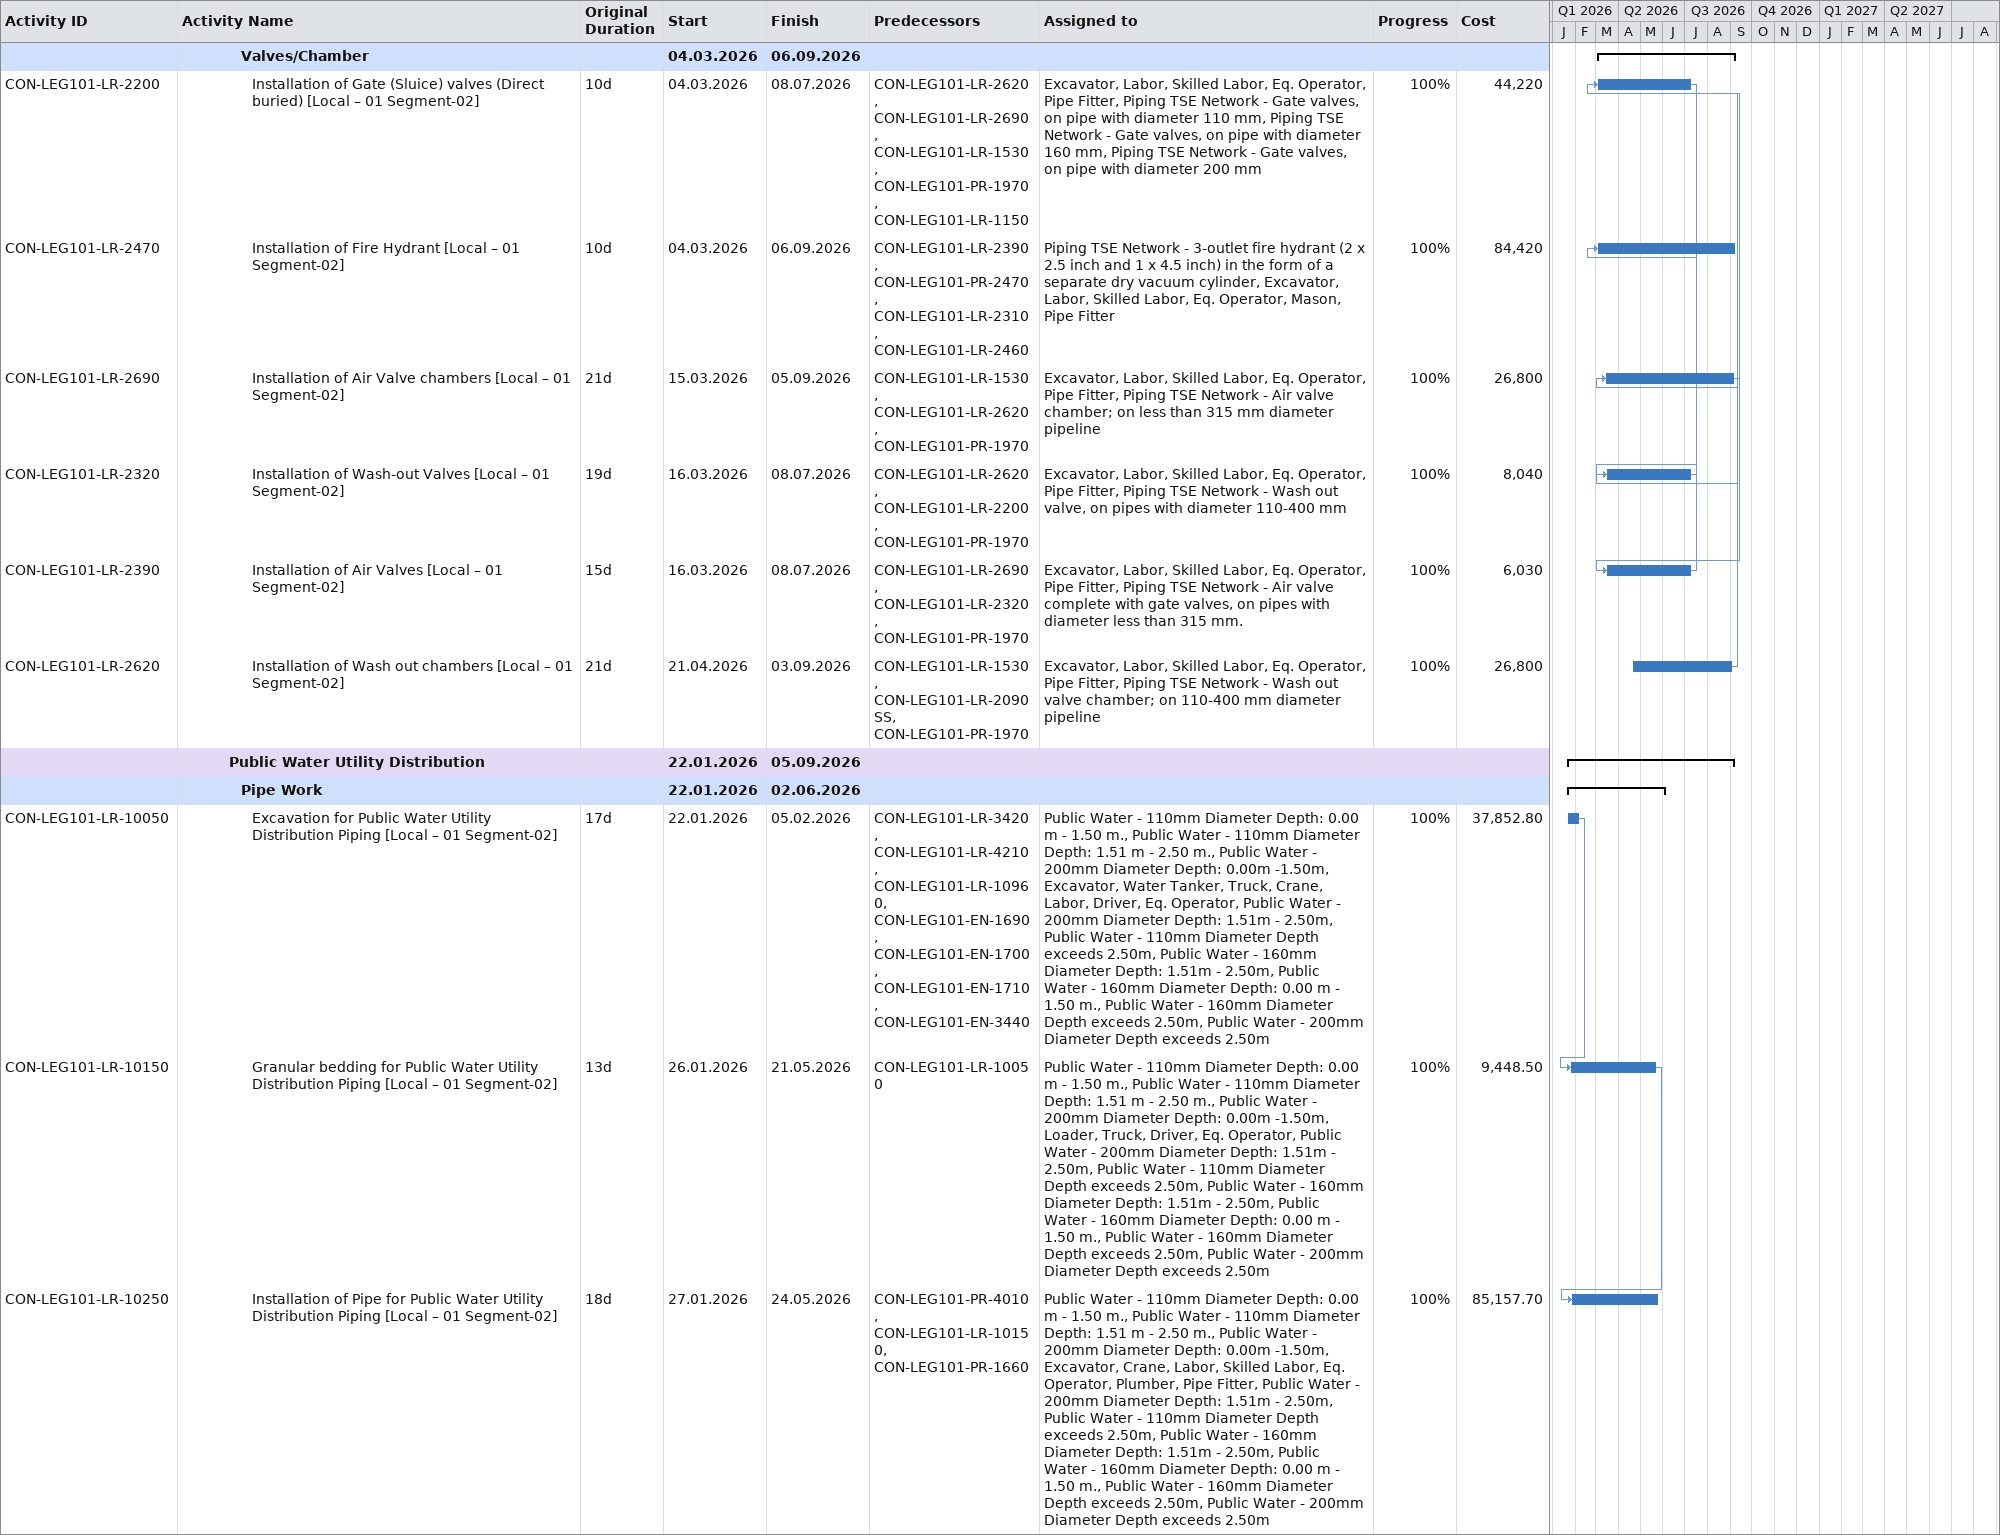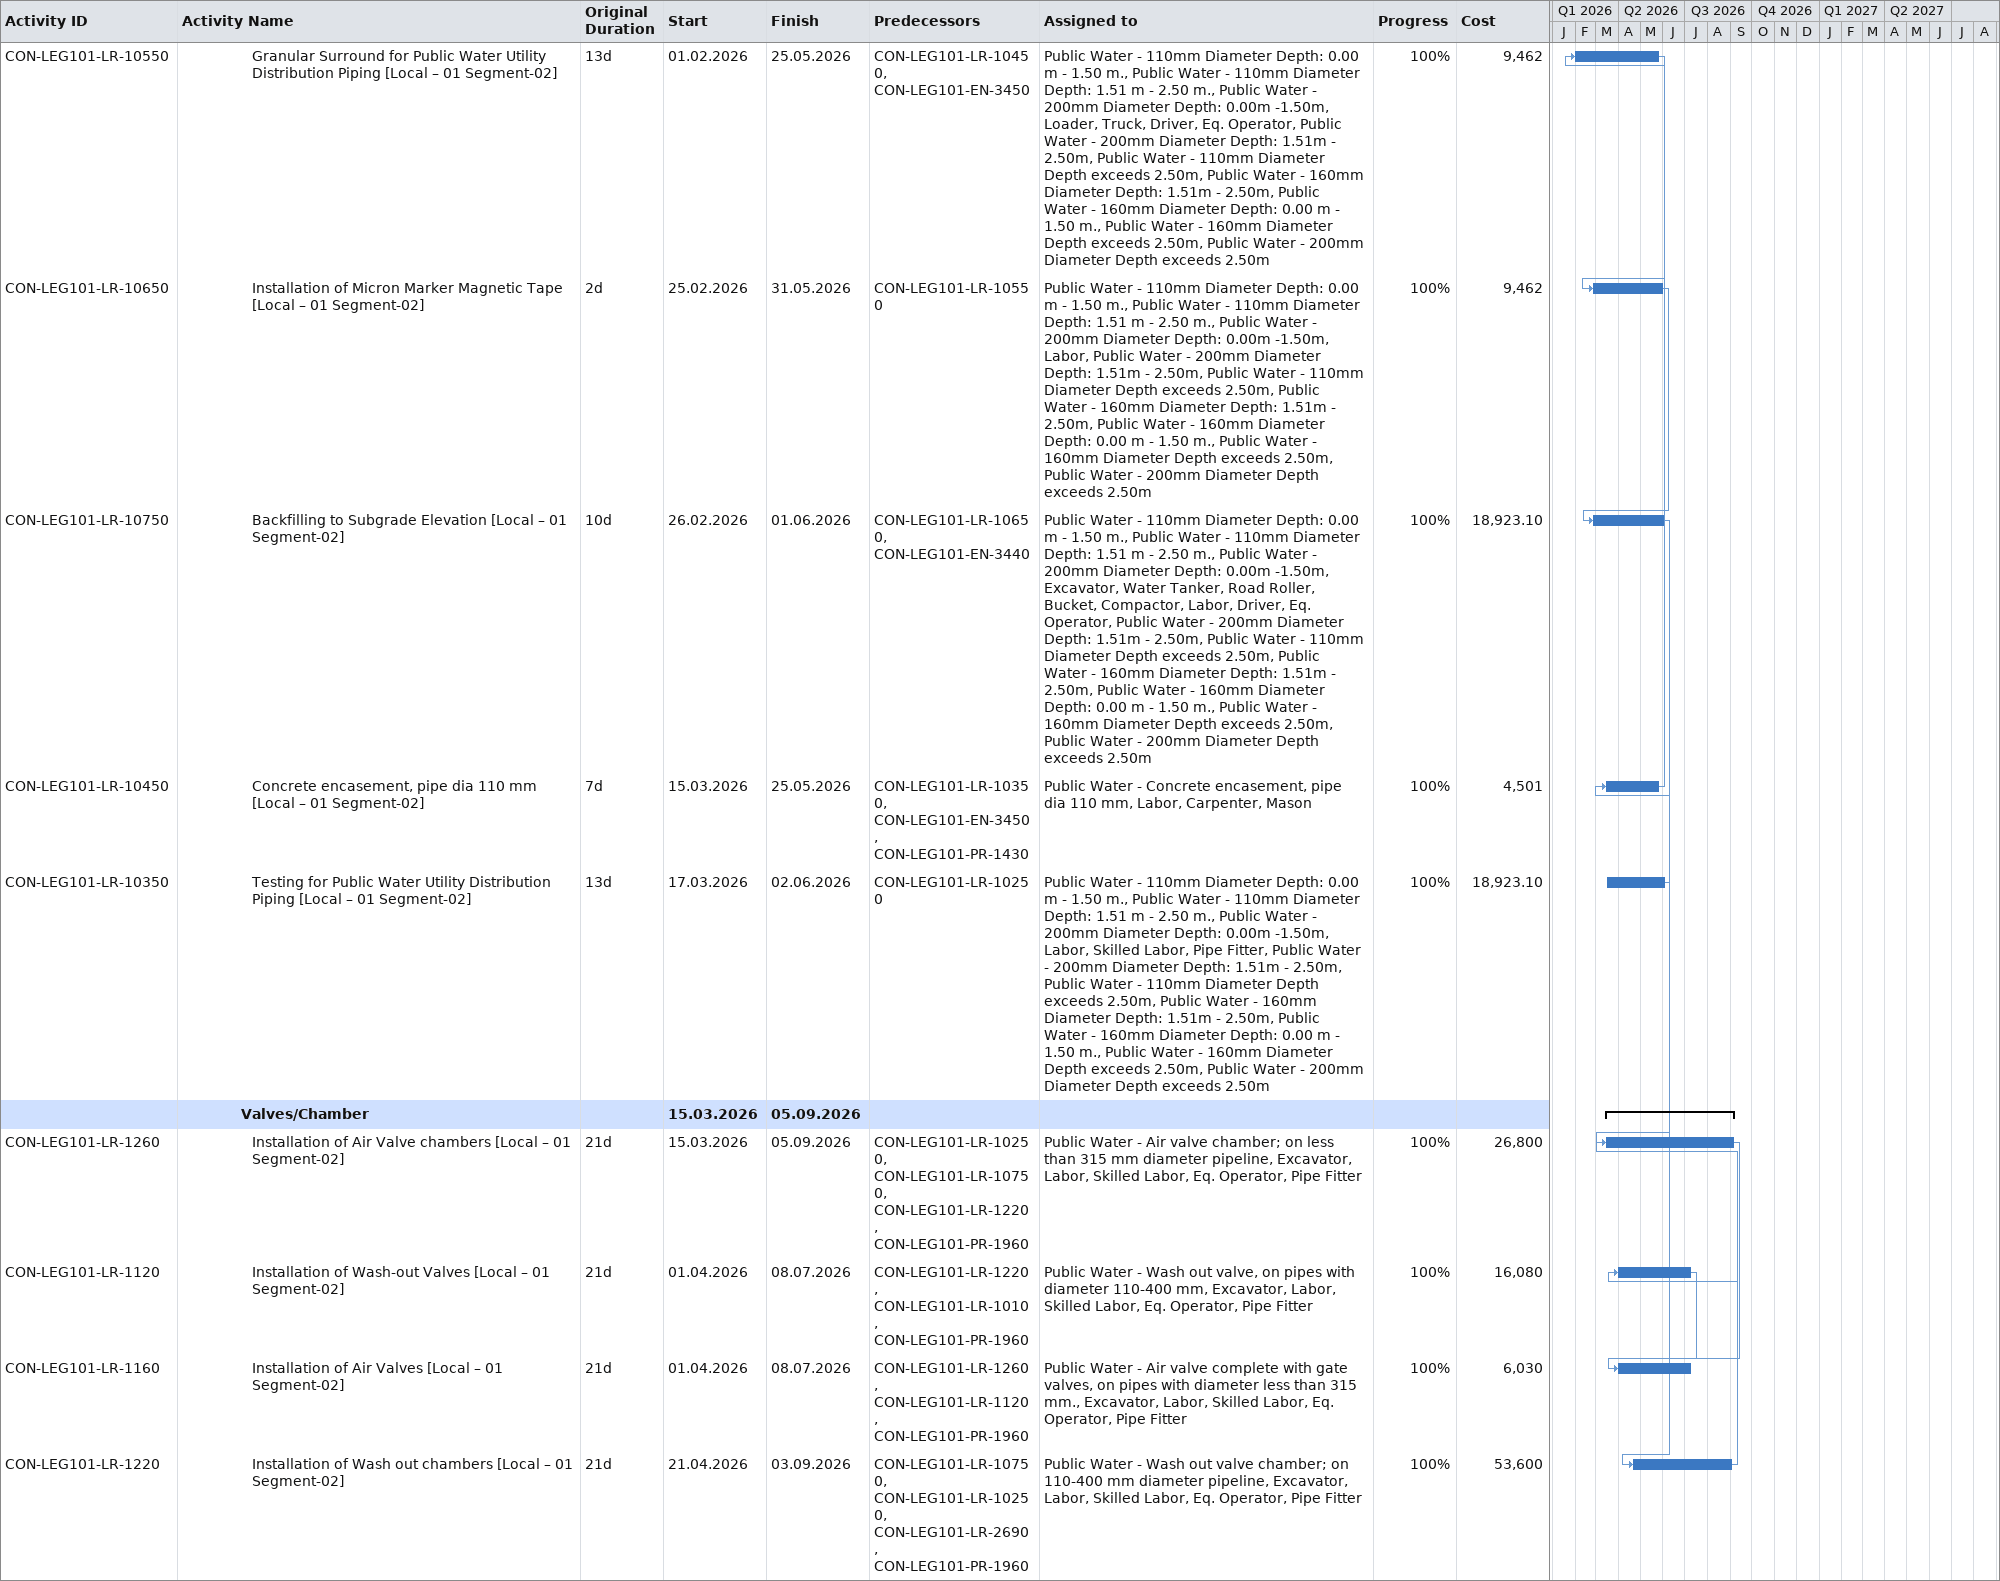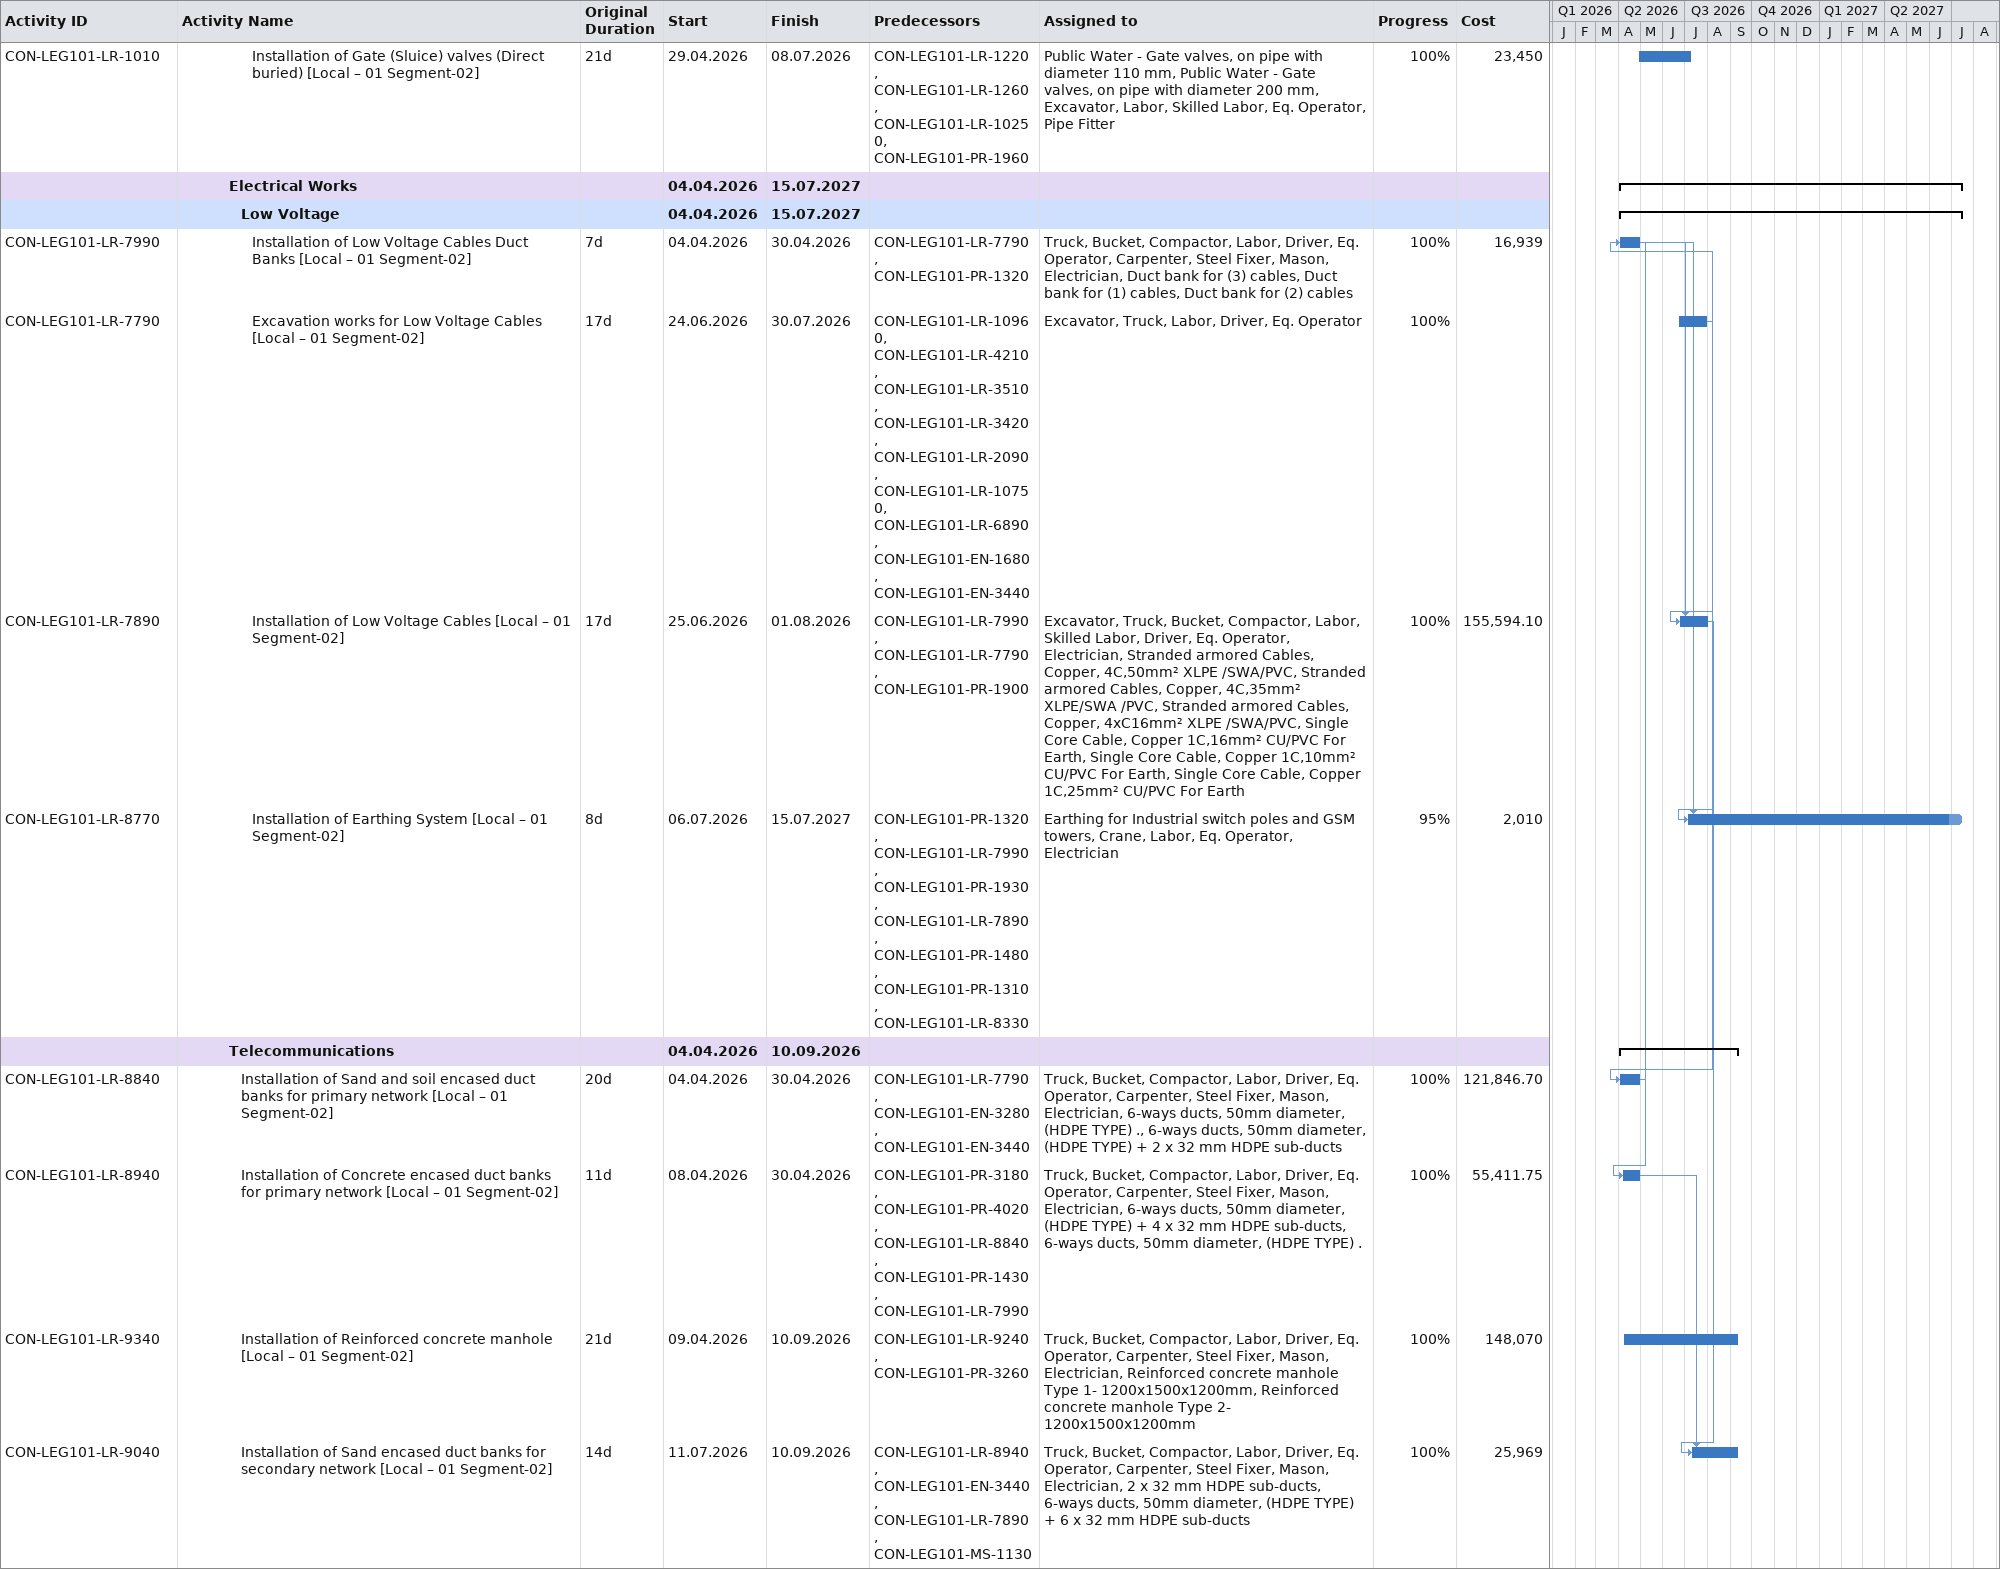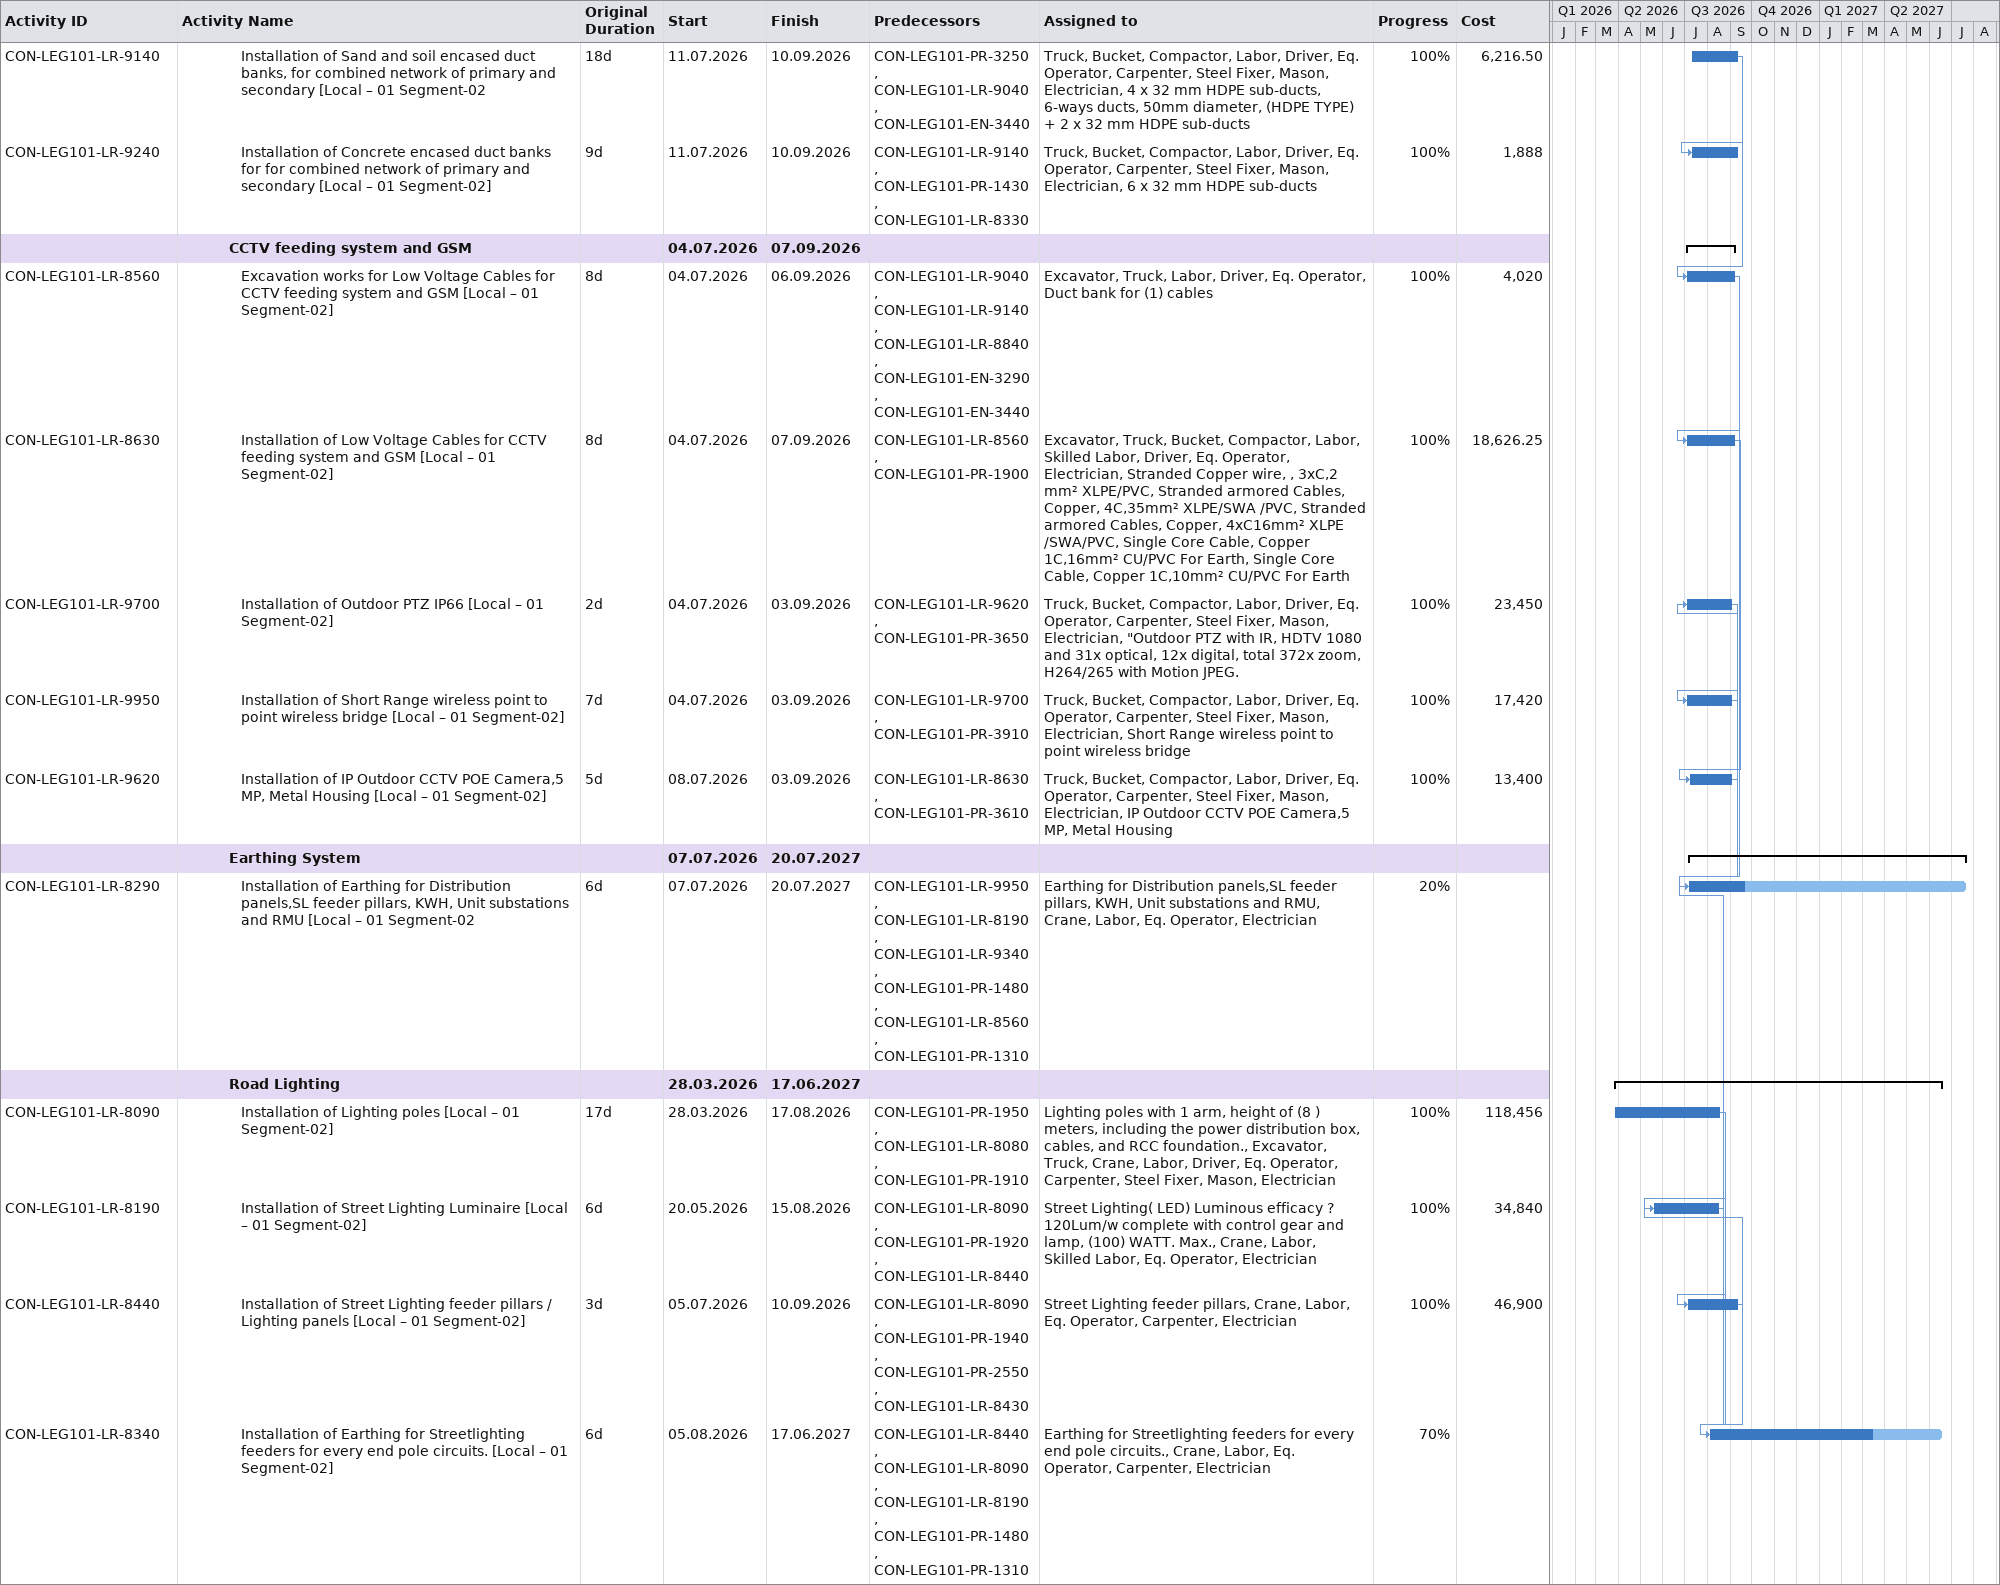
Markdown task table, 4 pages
| ID | Level | Task | Original duration | Start | Finish | Predecessors | Resources | % complete | Cost |
|---|---|---|---|---|---|---|---|---|---|
|  | 6 | **Valves/Chamber** |  | 2026-03-04 | 2026-09-06 |  |  |  |  |
| CON-LEG101-LR-2200 | 7 | Installation of Gate (Sluice) valves (Direct buried) [Local – 01 Segment-02] | 10d | 2026-03-04 | 2026-07-08 | CON-LEG101-LR-2620, CON-LEG101-LR-2690, CON-LEG101-LR-1530, CON-LEG101-PR-1970, CON-LEG101-LR-1150 | Excavator, Labor, Skilled Labor, Eq. Operator, Pipe Fitter, Piping TSE Network - Gate valves, on pipe with diameter 110 mm, Piping TSE Network - Gate valves, on pipe with diameter 160 mm, Piping TSE Network - Gate valves, on pipe with diameter 200 mm | 100 | 44220 |
| CON-LEG101-LR-2470 | 7 | Installation of Fire Hydrant [Local – 01 Segment-02] | 10d | 2026-03-04 | 2026-09-06 | CON-LEG101-LR-2390, CON-LEG101-PR-2470, CON-LEG101-LR-2310, CON-LEG101-LR-2460 | Piping TSE Network - 3-outlet fire hydrant (2 x 2.5 inch and 1 x 4.5 inch) in the form of a separate dry vacuum cylinder, Excavator, Labor, Skilled Labor, Eq. Operator, Mason, Pipe Fitter | 100 | 84420 |
| CON-LEG101-LR-2690 | 7 | Installation of Air Valve chambers [Local – 01 Segment-02] | 21d | 2026-03-15 | 2026-09-05 | CON-LEG101-LR-1530, CON-LEG101-LR-2620, CON-LEG101-PR-1970 | Excavator, Labor, Skilled Labor, Eq. Operator, Pipe Fitter, Piping TSE Network - Air valve chamber; on less than 315 mm diameter pipeline | 100 | 26800 |
| CON-LEG101-LR-2320 | 7 | Installation of Wash-out Valves [Local – 01 Segment-02] | 19d | 2026-03-16 | 2026-07-08 | CON-LEG101-LR-2620, CON-LEG101-LR-2200, CON-LEG101-PR-1970 | Excavator, Labor, Skilled Labor, Eq. Operator, Pipe Fitter, Piping TSE Network - Wash out valve, on pipes with diameter 110-400 mm | 100 | 8040 |
| CON-LEG101-LR-2390 | 7 | Installation of Air Valves [Local – 01 Segment-02] | 15d | 2026-03-16 | 2026-07-08 | CON-LEG101-LR-2690, CON-LEG101-LR-2320, CON-LEG101-PR-1970 | Excavator, Labor, Skilled Labor, Eq. Operator, Pipe Fitter, Piping TSE Network - Air valve complete with gate valves, on pipes with diameter less than 315 mm. | 100 | 6030 |
| CON-LEG101-LR-2620 | 7 | Installation of Wash out chambers [Local – 01 Segment-02] | 21d | 2026-04-21 | 2026-09-03 | CON-LEG101-LR-1530, CON-LEG101-LR-2090SS, CON-LEG101-PR-1970 | Excavator, Labor, Skilled Labor, Eq. Operator, Pipe Fitter, Piping TSE Network - Wash out valve chamber; on 110-400 mm diameter pipeline | 100 | 26800 |
|  | 5 | **Public Water Utility Distribution** |  | 2026-01-22 | 2026-09-05 |  |  |  |  |
|  | 6 | **Pipe Work** |  | 2026-01-22 | 2026-06-02 |  |  |  |  |
| CON-LEG101-LR-10050 | 7 | Excavation for Public Water Utility Distribution Piping [Local – 01 Segment-02] | 17d | 2026-01-22 | 2026-02-05 | CON-LEG101-LR-3420, CON-LEG101-LR-4210, CON-LEG101-LR-10960, CON-LEG101-EN-1690, CON-LEG101-EN-1700, CON-LEG101-EN-1710, CON-LEG101-EN-3440 | Public Water - 110mm Diameter Depth: 0.00 m - 1.50 m., Public Water - 110mm Diameter Depth: 1.51 m - 2.50 m., Public Water - 200mm Diameter Depth: 0.00m -1.50m, Excavator, Water Tanker, Truck, Crane, Labor, Driver, Eq. Operator, Public Water - 200mm Diameter Depth: 1.51m - 2.50m, Public Water - 110mm Diameter Depth exceeds 2.50m, Public Water - 160mm Diameter Depth: 1.51m - 2.50m, Public Water - 160mm Diameter Depth: 0.00 m - 1.50 m., Public Water - 160mm Diameter Depth exceeds 2.50m, Public Water - 200mm Diameter Depth exceeds 2.50m | 100 | 37852.80 |
| CON-LEG101-LR-10150 | 7 | Granular bedding for Public Water Utility Distribution Piping [Local – 01 Segment-02] | 13d | 2026-01-26 | 2026-05-21 | CON-LEG101-LR-10050 | Public Water - 110mm Diameter Depth: 0.00 m - 1.50 m., Public Water - 110mm Diameter Depth: 1.51 m - 2.50 m., Public Water - 200mm Diameter Depth: 0.00m -1.50m, Loader, Truck, Driver, Eq. Operator, Public Water - 200mm Diameter Depth: 1.51m - 2.50m, Public Water - 110mm Diameter Depth exceeds 2.50m, Public Water - 160mm Diameter Depth: 1.51m - 2.50m, Public Water - 160mm Diameter Depth: 0.00 m - 1.50 m., Public Water - 160mm Diameter Depth exceeds 2.50m, Public Water - 200mm Diameter Depth exceeds 2.50m | 100 | 9448.50 |
| CON-LEG101-LR-10250 | 7 | Installation of Pipe for Public Water Utility Distribution Piping [Local – 01 Segment-02] | 18d | 2026-01-27 | 2026-05-24 | CON-LEG101-PR-4010, CON-LEG101-LR-10150, CON-LEG101-PR-1660 | Public Water - 110mm Diameter Depth: 0.00 m - 1.50 m., Public Water - 110mm Diameter Depth: 1.51 m - 2.50 m., Public Water - 200mm Diameter Depth: 0.00m -1.50m, Excavator, Crane, Labor, Skilled Labor, Eq. Operator, Plumber, Pipe Fitter, Public Water - 200mm Diameter Depth: 1.51m - 2.50m, Public Water - 110mm Diameter Depth exceeds 2.50m, Public Water - 160mm Diameter Depth: 1.51m - 2.50m, Public Water - 160mm Diameter Depth: 0.00 m - 1.50 m., Public Water - 160mm Diameter Depth exceeds 2.50m, Public Water - 200mm Diameter Depth exceeds 2.50m | 100 | 85157.70 |
| CON-LEG101-LR-10550 | 7 | Granular Surround for Public Water Utility Distribution Piping [Local – 01 Segment-02] | 13d | 2026-02-01 | 2026-05-25 | CON-LEG101-LR-10450, CON-LEG101-EN-3450 | Public Water - 110mm Diameter Depth: 0.00 m - 1.50 m., Public Water - 110mm Diameter Depth: 1.51 m - 2.50 m., Public Water - 200mm Diameter Depth: 0.00m -1.50m, Loader, Truck, Driver, Eq. Operator, Public Water - 200mm Diameter Depth: 1.51m - 2.50m, Public Water - 110mm Diameter Depth exceeds 2.50m, Public Water - 160mm Diameter Depth: 1.51m - 2.50m, Public Water - 160mm Diameter Depth: 0.00 m - 1.50 m., Public Water - 160mm Diameter Depth exceeds 2.50m, Public Water - 200mm Diameter Depth exceeds 2.50m | 100 | 9462 |
| CON-LEG101-LR-10650 | 7 | Installation of Micron Marker Magnetic Tape [Local – 01 Segment-02] | 2d | 2026-02-25 | 2026-05-31 | CON-LEG101-LR-10550 | Public Water - 110mm Diameter Depth: 0.00 m - 1.50 m., Public Water - 110mm Diameter Depth: 1.51 m - 2.50 m., Public Water - 200mm Diameter Depth: 0.00m -1.50m, Labor, Public Water - 200mm Diameter Depth: 1.51m - 2.50m, Public Water - 110mm Diameter Depth exceeds 2.50m, Public Water - 160mm Diameter Depth: 1.51m - 2.50m, Public Water - 160mm Diameter Depth: 0.00 m - 1.50 m., Public Water - 160mm Diameter Depth exceeds 2.50m, Public Water - 200mm Diameter Depth exceeds 2.50m | 100 | 9462 |
| CON-LEG101-LR-10750 | 7 | Backfilling to Subgrade Elevation [Local – 01 Segment-02] | 10d | 2026-02-26 | 2026-06-01 | CON-LEG101-LR-10650, CON-LEG101-EN-3440 | Public Water - 110mm Diameter Depth: 0.00 m - 1.50 m., Public Water - 110mm Diameter Depth: 1.51 m - 2.50 m., Public Water - 200mm Diameter Depth: 0.00m -1.50m, Excavator, Water Tanker, Road Roller, Bucket, Compactor, Labor, Driver, Eq. Operator, Public Water - 200mm Diameter Depth: 1.51m - 2.50m, Public Water - 110mm Diameter Depth exceeds 2.50m, Public Water - 160mm Diameter Depth: 1.51m - 2.50m, Public Water - 160mm Diameter Depth: 0.00 m - 1.50 m., Public Water - 160mm Diameter Depth exceeds 2.50m, Public Water - 200mm Diameter Depth exceeds 2.50m | 100 | 18923.10 |
| CON-LEG101-LR-10450 | 7 | Concrete encasement, pipe dia 110 mm [Local – 01 Segment-02] | 7d | 2026-03-15 | 2026-05-25 | CON-LEG101-LR-10350, CON-LEG101-EN-3450, CON-LEG101-PR-1430 | Public Water - Concrete encasement, pipe dia 110 mm, Labor, Carpenter, Mason | 100 | 4501 |
| CON-LEG101-LR-10350 | 7 | Testing for Public Water Utility Distribution Piping [Local – 01 Segment-02] | 13d | 2026-03-17 | 2026-06-02 | CON-LEG101-LR-10250 | Public Water - 110mm Diameter Depth: 0.00 m - 1.50 m., Public Water - 110mm Diameter Depth: 1.51 m - 2.50 m., Public Water - 200mm Diameter Depth: 0.00m -1.50m, Labor, Skilled Labor, Pipe Fitter, Public Water - 200mm Diameter Depth: 1.51m - 2.50m, Public Water - 110mm Diameter Depth exceeds 2.50m, Public Water - 160mm Diameter Depth: 1.51m - 2.50m, Public Water - 160mm Diameter Depth: 0.00 m - 1.50 m., Public Water - 160mm Diameter Depth exceeds 2.50m, Public Water - 200mm Diameter Depth exceeds 2.50m | 100 | 18923.10 |
|  | 6 | **Valves/Chamber** |  | 2026-03-15 | 2026-09-05 |  |  |  |  |
| CON-LEG101-LR-1260 | 7 | Installation of Air Valve chambers [Local – 01 Segment-02] | 21d | 2026-03-15 | 2026-09-05 | CON-LEG101-LR-10250, CON-LEG101-LR-10750, CON-LEG101-LR-1220, CON-LEG101-PR-1960 | Public Water - Air valve chamber; on less than 315 mm diameter pipeline, Excavator, Labor, Skilled Labor, Eq. Operator, Pipe Fitter | 100 | 26800 |
| CON-LEG101-LR-1120 | 7 | Installation of Wash-out Valves [Local – 01 Segment-02] | 21d | 2026-04-01 | 2026-07-08 | CON-LEG101-LR-1220, CON-LEG101-LR-1010, CON-LEG101-PR-1960 | Public Water - Wash out valve, on pipes with diameter 110-400 mm, Excavator, Labor, Skilled Labor, Eq. Operator, Pipe Fitter | 100 | 16080 |
| CON-LEG101-LR-1160 | 7 | Installation of Air Valves [Local – 01 Segment-02] | 21d | 2026-04-01 | 2026-07-08 | CON-LEG101-LR-1260, CON-LEG101-LR-1120, CON-LEG101-PR-1960 | Public Water - Air valve complete with gate valves, on pipes with diameter less than 315 mm., Excavator, Labor, Skilled Labor, Eq. Operator, Pipe Fitter | 100 | 6030 |
| CON-LEG101-LR-1220 | 7 | Installation of Wash out chambers [Local – 01 Segment-02] | 21d | 2026-04-21 | 2026-09-03 | CON-LEG101-LR-10750, CON-LEG101-LR-10250, CON-LEG101-LR-2690, CON-LEG101-PR-1960 | Public Water - Wash out valve chamber; on 110-400 mm diameter pipeline, Excavator, Labor, Skilled Labor, Eq. Operator, Pipe Fitter | 100 | 53600 |
| CON-LEG101-LR-1010 | 7 | Installation of Gate (Sluice) valves (Direct buried) [Local – 01 Segment-02] | 21d | 2026-04-29 | 2026-07-08 | CON-LEG101-LR-1220, CON-LEG101-LR-1260, CON-LEG101-LR-10250, CON-LEG101-PR-1960 | Public Water - Gate valves, on pipe with diameter 110 mm, Public Water - Gate valves, on pipe with diameter 200 mm, Excavator, Labor, Skilled Labor, Eq. Operator, Pipe Fitter | 100 | 23450 |
|  | 5 | **Electrical Works** |  | 2026-04-04 | 2027-07-15 |  |  |  |  |
|  | 6 | **Low Voltage** |  | 2026-04-04 | 2027-07-15 |  |  |  |  |
| CON-LEG101-LR-7990 | 7 | Installation of Low Voltage Cables Duct Banks [Local – 01 Segment-02] | 7d | 2026-04-04 | 2026-04-30 | CON-LEG101-LR-7790, CON-LEG101-PR-1320 | Truck, Bucket, Compactor, Labor, Driver, Eq. Operator, Carpenter, Steel Fixer, Mason, Electrician, Duct bank for (3) cables, Duct bank for (1) cables, Duct bank for (2) cables | 100 | 16939 |
| CON-LEG101-LR-7790 | 7 | Excavation works for Low Voltage Cables [Local – 01 Segment-02] | 17d | 2026-06-24 | 2026-07-30 | CON-LEG101-LR-10960, CON-LEG101-LR-4210, CON-LEG101-LR-3510, CON-LEG101-LR-3420, CON-LEG101-LR-2090, CON-LEG101-LR-10750, CON-LEG101-LR-6890, CON-LEG101-EN-1680, CON-LEG101-EN-3440 | Excavator, Truck, Labor, Driver, Eq. Operator | 100 |  |
| CON-LEG101-LR-7890 | 7 | Installation of Low Voltage Cables [Local – 01 Segment-02] | 17d | 2026-06-25 | 2026-08-01 | CON-LEG101-LR-7990, CON-LEG101-LR-7790, CON-LEG101-PR-1900 | Excavator, Truck, Bucket, Compactor, Labor, Skilled Labor, Driver, Eq. Operator, Electrician, Stranded armored Cables, Copper, 4C,50mm² XLPE /SWA/PVC, Stranded armored Cables, Copper, 4C,35mm² XLPE/SWA /PVC, Stranded armored Cables, Copper, 4xC16mm² XLPE /SWA/PVC, Single Core Cable, Copper 1C,16mm² CU/PVC For Earth, Single Core Cable, Copper 1C,10mm² CU/PVC For Earth, Single Core Cable, Copper 1C,25mm² CU/PVC For Earth | 100 | 155594.10 |
| CON-LEG101-LR-8770 | 7 | Installation of Earthing System [Local – 01 Segment-02] | 8d | 2026-07-06 | 2027-07-15 | CON-LEG101-PR-1320, CON-LEG101-LR-7990, CON-LEG101-PR-1930, CON-LEG101-LR-7890, CON-LEG101-PR-1480, CON-LEG101-PR-1310, CON-LEG101-LR-8330 | Earthing for Industrial switch poles and GSM towers, Crane, Labor, Eq. Operator, Electrician | 95 | 2010 |
|  | 5 | **Telecommunications** |  | 2026-04-04 | 2026-09-10 |  |  |  |  |
| CON-LEG101-LR-8840 | 6 | Installation of Sand and soil encased duct banks for primary network [Local – 01 Segment-02] | 20d | 2026-04-04 | 2026-04-30 | CON-LEG101-LR-7790, CON-LEG101-EN-3280, CON-LEG101-EN-3440 | Truck, Bucket, Compactor, Labor, Driver, Eq. Operator, Carpenter, Steel Fixer, Mason, Electrician, 6-ways ducts, 50mm diameter, (HDPE TYPE) ., 6-ways ducts, 50mm diameter, (HDPE TYPE) + 2 x 32 mm HDPE sub-ducts | 100 | 121846.70 |
| CON-LEG101-LR-8940 | 6 | Installation of Concrete encased duct banks for primary network [Local – 01 Segment-02] | 11d | 2026-04-08 | 2026-04-30 | CON-LEG101-PR-3180, CON-LEG101-PR-4020, CON-LEG101-LR-8840, CON-LEG101-PR-1430, CON-LEG101-LR-7990 | Truck, Bucket, Compactor, Labor, Driver, Eq. Operator, Carpenter, Steel Fixer, Mason, Electrician, 6-ways ducts, 50mm diameter, (HDPE TYPE) + 4 x 32 mm HDPE sub-ducts, 6-ways ducts, 50mm diameter, (HDPE TYPE) . | 100 | 55411.75 |
| CON-LEG101-LR-9340 | 6 | Installation of Reinforced concrete manhole [Local – 01 Segment-02] | 21d | 2026-04-09 | 2026-09-10 | CON-LEG101-LR-9240, CON-LEG101-PR-3260 | Truck, Bucket, Compactor, Labor, Driver, Eq. Operator, Carpenter, Steel Fixer, Mason, Electrician, Reinforced concrete manhole Type 1- 1200x1500x1200mm, Reinforced concrete manhole Type 2- 1200x1500x1200mm | 100 | 148070 |
| CON-LEG101-LR-9040 | 6 | Installation of Sand encased duct banks for secondary network [Local – 01 Segment-02] | 14d | 2026-07-11 | 2026-09-10 | CON-LEG101-LR-8940, CON-LEG101-EN-3440, CON-LEG101-LR-7890, CON-LEG101-MS-1130 | Truck, Bucket, Compactor, Labor, Driver, Eq. Operator, Carpenter, Steel Fixer, Mason, Electrician, 2 x 32 mm HDPE sub-ducts, 6-ways ducts, 50mm diameter, (HDPE TYPE) + 6 x 32 mm HDPE sub-ducts | 100 | 25969 |
| CON-LEG101-LR-9140 | 6 | Installation of Sand and soil encased duct banks, for combined network of primary and secondary [Local – 01 Segment-02 | 18d | 2026-07-11 | 2026-09-10 | CON-LEG101-PR-3250, CON-LEG101-LR-9040, CON-LEG101-EN-3440 | Truck, Bucket, Compactor, Labor, Driver, Eq. Operator, Carpenter, Steel Fixer, Mason, Electrician, 4 x 32 mm HDPE sub-ducts, 6-ways ducts, 50mm diameter, (HDPE TYPE) + 2 x 32 mm HDPE sub-ducts | 100 | 6216.50 |
| CON-LEG101-LR-9240 | 6 | Installation of Concrete encased duct banks for for combined network of primary and secondary [Local – 01 Segment-02] | 9d | 2026-07-11 | 2026-09-10 | CON-LEG101-LR-9140, CON-LEG101-PR-1430, CON-LEG101-LR-8330 | Truck, Bucket, Compactor, Labor, Driver, Eq. Operator, Carpenter, Steel Fixer, Mason, Electrician, 6 x 32 mm HDPE sub-ducts | 100 | 1888 |
|  | 5 | **CCTV feeding system and GSM** |  | 2026-07-04 | 2026-09-07 |  |  |  |  |
| CON-LEG101-LR-8560 | 6 | Excavation works for Low Voltage Cables for CCTV feeding system and GSM [Local – 01 Segment-02] | 8d | 2026-07-04 | 2026-09-06 | CON-LEG101-LR-9040, CON-LEG101-LR-9140, CON-LEG101-LR-8840, CON-LEG101-EN-3290, CON-LEG101-EN-3440 | Excavator, Truck, Labor, Driver, Eq. Operator, Duct bank for (1) cables | 100 | 4020 |
| CON-LEG101-LR-8630 | 6 | Installation of Low Voltage Cables for CCTV feeding system and GSM [Local – 01 Segment-02] | 8d | 2026-07-04 | 2026-09-07 | CON-LEG101-LR-8560, CON-LEG101-PR-1900 | Excavator, Truck, Bucket, Compactor, Labor, Skilled Labor, Driver, Eq. Operator, Electrician, Stranded Copper wire, , 3xC,2 mm² XLPE/PVC, Stranded armored Cables, Copper, 4C,35mm² XLPE/SWA /PVC, Stranded armored Cables, Copper, 4xC16mm² XLPE /SWA/PVC, Single Core Cable, Copper 1C,16mm² CU/PVC For Earth, Single Core Cable, Copper 1C,10mm² CU/PVC For Earth | 100 | 18626.25 |
| CON-LEG101-LR-9700 | 6 | Installation of Outdoor PTZ IP66 [Local – 01 Segment-02] | 2d | 2026-07-04 | 2026-09-03 | CON-LEG101-LR-9620, CON-LEG101-PR-3650 | Truck, Bucket, Compactor, Labor, Driver, Eq. Operator, Carpenter, Steel Fixer, Mason, Electrician, "Outdoor PTZ with IR, HDTV 1080 and 31x optical, 12x digital, total 372x zoom, H264/265 with Motion JPEG. | 100 | 23450 |
| CON-LEG101-LR-9950 | 6 | Installation of Short Range wireless point to point wireless bridge [Local – 01 Segment-02] | 7d | 2026-07-04 | 2026-09-03 | CON-LEG101-LR-9700, CON-LEG101-PR-3910 | Truck, Bucket, Compactor, Labor, Driver, Eq. Operator, Carpenter, Steel Fixer, Mason, Electrician, Short Range wireless point to point wireless bridge | 100 | 17420 |
| CON-LEG101-LR-9620 | 6 | Installation of IP Outdoor CCTV POE Camera,5 MP, Metal Housing [Local – 01 Segment-02] | 5d | 2026-07-08 | 2026-09-03 | CON-LEG101-LR-8630, CON-LEG101-PR-3610 | Truck, Bucket, Compactor, Labor, Driver, Eq. Operator, Carpenter, Steel Fixer, Mason, Electrician, IP Outdoor CCTV POE Camera,5 MP, Metal Housing | 100 | 13400 |
|  | 5 | **Earthing System** |  | 2026-07-07 | 2027-07-20 |  |  |  |  |
| CON-LEG101-LR-8290 | 6 | Installation of Earthing for Distribution panels,SL feeder pillars, KWH, Unit substations and RMU [Local – 01 Segment-02 | 6d | 2026-07-07 | 2027-07-20 | CON-LEG101-LR-9950, CON-LEG101-LR-8190, CON-LEG101-LR-9340, CON-LEG101-PR-1480, CON-LEG101-LR-8560, CON-LEG101-PR-1310 | Earthing for Distribution panels,SL feeder pillars, KWH, Unit substations and RMU, Crane, Labor, Eq. Operator, Electrician | 20 |  |
|  | 5 | **Road Lighting** |  | 2026-03-28 | 2027-06-17 |  |  |  |  |
| CON-LEG101-LR-8090 | 6 | Installation of Lighting poles [Local – 01 Segment-02] | 17d | 2026-03-28 | 2026-08-17 | CON-LEG101-PR-1950, CON-LEG101-LR-8080, CON-LEG101-PR-1910 | Lighting poles with 1 arm, height of (8 ) meters, including the power distribution box, cables, and RCC foundation., Excavator, Truck, Crane, Labor, Driver, Eq. Operator, Carpenter, Steel Fixer, Mason, Electrician | 100 | 118456 |
| CON-LEG101-LR-8190 | 6 | Installation of Street Lighting Luminaire [Local – 01 Segment-02] | 6d | 2026-05-20 | 2026-08-15 | CON-LEG101-LR-8090, CON-LEG101-PR-1920, CON-LEG101-LR-8440 | Street Lighting( LED) Luminous efficacy ? 120Lum/w complete with control gear and lamp, (100) WATT. Max., Crane, Labor, Skilled Labor, Eq. Operator, Electrician | 100 | 34840 |
| CON-LEG101-LR-8440 | 6 | Installation of Street Lighting feeder pillars / Lighting panels [Local – 01 Segment-02] | 3d | 2026-07-05 | 2026-09-10 | CON-LEG101-LR-8090, CON-LEG101-PR-1940, CON-LEG101-PR-2550, CON-LEG101-LR-8430 | Street Lighting feeder pillars, Crane, Labor, Eq. Operator, Carpenter, Electrician | 100 | 46900 |
| CON-LEG101-LR-8340 | 6 | Installation of Earthing for Streetlighting feeders for every end pole circuits. [Local – 01 Segment-02] | 6d | 2026-08-05 | 2027-06-17 | CON-LEG101-LR-8440, CON-LEG101-LR-8090, CON-LEG101-LR-8190, CON-LEG101-PR-1480, CON-LEG101-PR-1310 | Earthing for Streetlighting feeders for every end pole circuits., Crane, Labor, Eq. Operator, Carpenter, Electrician | 70 |  |
